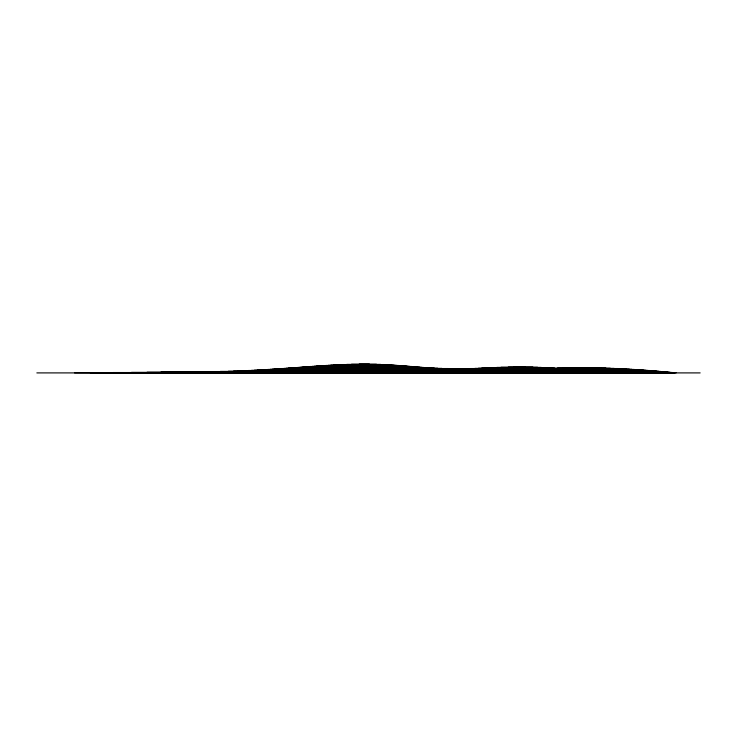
<?xml version="1.0" encoding="UTF-8"?>
<svg xmlns="http://www.w3.org/2000/svg" width="737" height="737" viewBox="0 0 737 737"><rect width="100%" height="100%" fill="white"/><g stroke="black" fill="none" stroke-linecap="round" stroke-linejoin="round"><path stroke-width="1.11" d="M359.241 364.096L369.421 364.096M351.512 364.244L376.432 364.244M346.722 364.4L380.587 364.4M342.834 364.548L383.922 364.548M339.444 364.695L386.796 364.695M336.367 364.852L389.422 364.852M333.511 364.999L391.844 364.999M330.821 365.147L394.129 365.147M328.269 365.303L396.294 365.303M325.809 365.451L398.385 365.451M323.442 365.598L400.421 365.598M321.139 365.755L402.393 365.755M318.891 365.902L404.327 365.902M316.689 366.049L406.225 366.049M314.515 366.206L408.114 366.206M312.387 366.353L409.975 366.353M310.277 366.501L411.826 366.501M308.177 366.658L413.697 366.658M306.095 366.805L415.567 366.805M304.022 366.952L417.455 366.952M514.067 366.952L525.389 366.952M301.949 367.109L419.381 367.109M508.29 367.109L532.897 367.109M299.876 367.256L421.343 367.256M501.003 367.256L537.522 367.256M297.794 367.404L423.37 367.404M496.849 367.404L541.244 367.404M294.662 367.634L426.585 367.634M491.468 367.634L546.08 367.634M292.552 367.781L428.888 367.781M488.17 367.781L549.01 367.781M570.198 367.781L593.156 367.781M290.442 367.938L431.421 367.938M484.964 367.938L551.801 367.938M562.819 367.938L600.581 367.938M288.296 368.085L434.277 368.085M481.768 368.085L554.482 368.085M557.494 368.085L605.878 368.085M286.14 368.233L437.658 368.233M478.47 368.233L610.282 368.233M283.957 368.389L441.905 368.389M474.895 368.389L614.124 368.389M281.755 368.537L447.976 368.537M470.528 368.537L617.588 368.537M279.526 368.684L620.794 368.684M277.259 368.841L623.778 368.841M274.956 368.988L626.588 368.988M272.616 369.136L629.26 369.136M270.221 369.292L631.812 369.292M267.78 369.44L634.262 369.44M265.274 369.596L636.621 369.596M262.704 369.744L638.896 369.744M260.05 369.891L641.107 369.891M257.333 370.048L643.244 370.048M254.486 370.195L645.336 370.195M251.529 370.343L647.372 370.343M248.433 370.499L649.361 370.499M245.145 370.647L651.305 370.647M241.653 370.794L653.212 370.794M237.839 370.951L655.082 370.951M233.565 371.098L656.907 371.098M228.378 371.245L658.703 371.245M220.326 371.402L660.481 371.402M199.045 371.623L663.088 371.623M186.258 371.78L664.792 371.78M173.831 371.927L666.46 371.927M160.979 372.074L668.044 372.074M147.096 372.231L669.647 372.231M131.444 372.378L671.214 372.378M113.093 372.526L672.734 372.526M90.209 372.682L674.502 372.682M74.501 372.83L676.059 372.83M36.85 372.904L700.15 372.904"/></g></svg>
